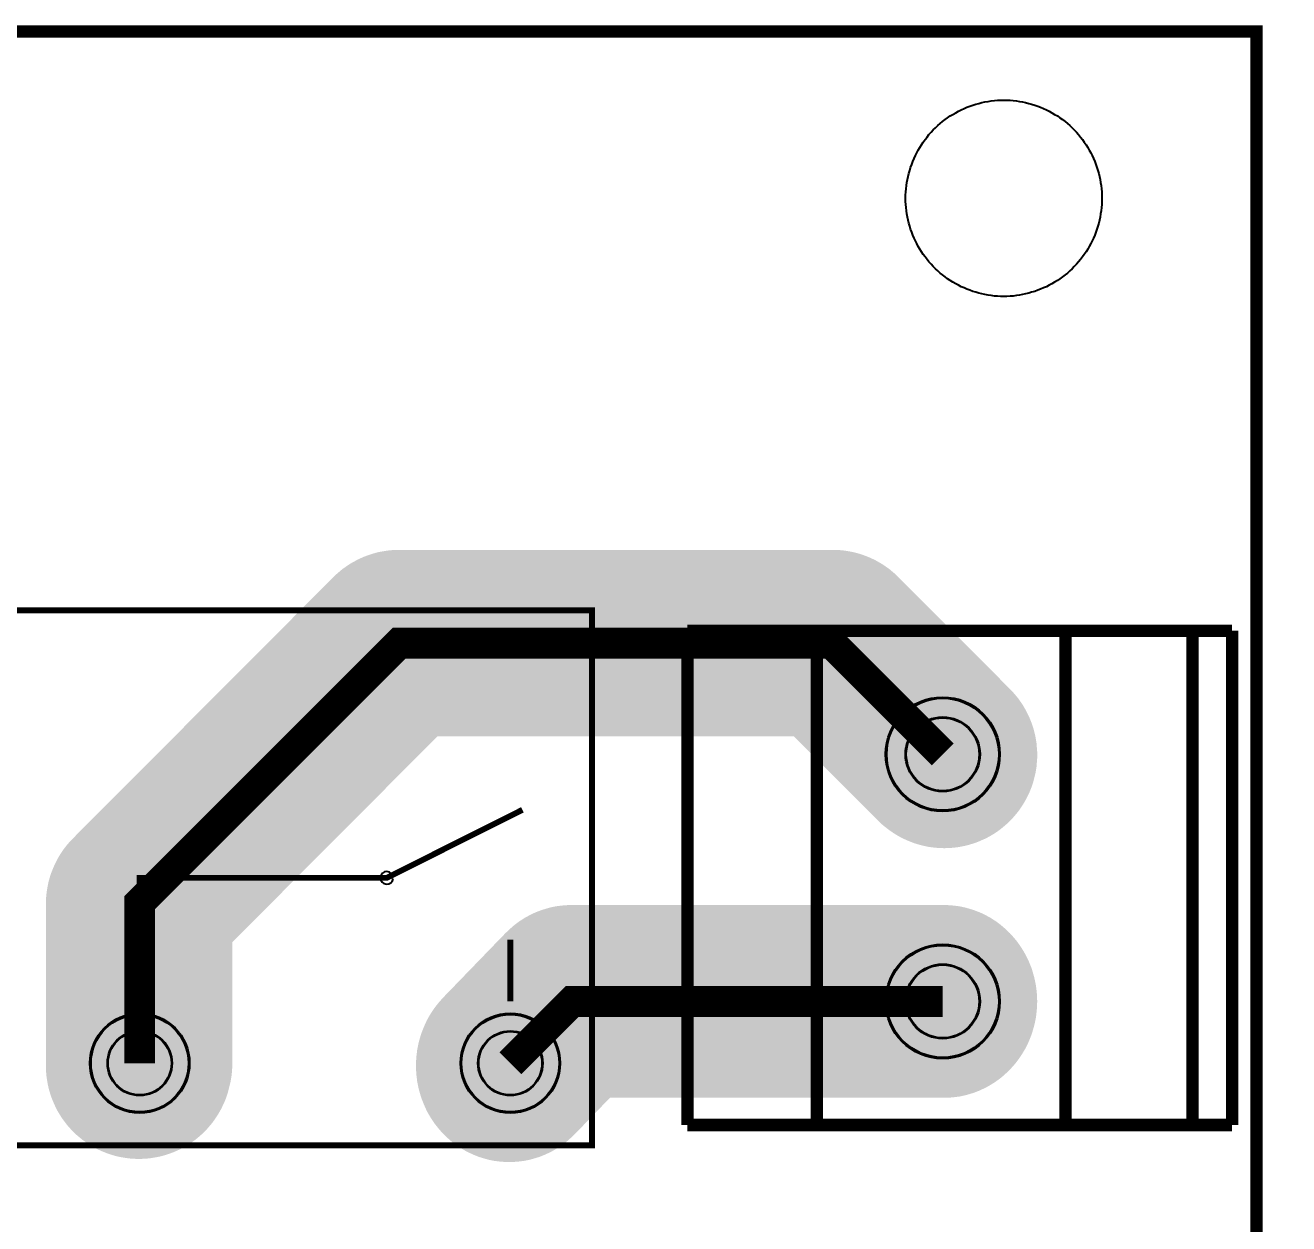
# Model space of a CAD drawing. Extents: x 2462 to 6780, y 1105 to 4890.
# Drawn here: x 5757 to 6780, y 3920 to 4890 of the extents above; entities that cross this region are included whole.
import ezdxf

# ---------------------------------------------------------------- set-up
doc = ezdxf.new("R2010")
doc.units = 9
for name, color, linetype, true_color in [('BoardOutLine', 7, 'Continuous', 0xff00ff), ('BottomLayer', 7, 'Continuous', 0x0000ff), ('BottomPasteMaskLayer', 7, 'Continuous', 0x800000), ('BottomSolderMaskLayer', 7, 'Continuous', 0xaa00ff), ('Multi-Layer', 7, 'Continuous', 0xc0c0c0), ('TopSilkLayer', 7, 'Continuous', 0xffcc00), ('TopSolderMaskLayer', 7, 'Continuous', 0x800080)]:
    doc.layers.add(name, color=color, linetype=linetype, true_color=true_color)

msp = doc.modelspace()

# ---------------------------------------------------------------- hatches: boundary and pattern name
at = {"layer": 'BottomLayer'}
for points in [[(5775, 4050), (5775, 4180), (5775, 4182.5), (5775.2, 4184.9), (5775.4, 4187.4), (5775.6, 4189.8), (5776, 4192.2), (5776.4, 4194.6), (5777, 4197), (5777.6, 4199.4), (5778.2, 4201.8), (5779, 4204.1), (5779.8, 4206.4), (5780.7, 4208.7), (5781.7, 4211), (5782.7, 4213.2), (5783.9, 4215.4), (5785, 4217.5), (5786.3, 4219.6), (5787.6, 4221.7), (5789, 4223.7), (5790.5, 4225.7), (5792, 4227.6), (5793.6, 4229.5), (5795.3, 4231.3), (5797, 4233), (6007, 4443), (6008.7, 4444.7), (6010.5, 4446.4), (6012.4, 4448), (6014.3, 4449.5), (6016.3, 4451), (6018.3, 4452.4), (6020.4, 4453.7), (6022.5, 4455), (6024.6, 4456.1), (6026.8, 4457.3), (6029, 4458.3), (6031.3, 4459.3), (6033.6, 4460.2), (6035.9, 4461), (6038.2, 4461.8), (6040.6, 4462.4), (6043, 4463), (6045.4, 4463.6), (6047.8, 4464), (6050.2, 4464.4), (6052.6, 4464.6), (6055.1, 4464.8), (6057.5, 4465), (6060, 4465), (6410, 4465), (6412.5, 4465), (6414.9, 4464.8), (6417.4, 4464.6), (6419.8, 4464.4), (6422.2, 4464), (6424.6, 4463.6), (6427, 4463), (6429.4, 4462.4), (6431.8, 4461.8), (6434.1, 4461), (6436.4, 4460.2), (6438.7, 4459.3), (6441, 4458.3), (6443.2, 4457.3), (6445.4, 4456.1), (6447.5, 4455), (6449.6, 4453.7), (6451.7, 4452.4), (6453.7, 4451), (6455.7, 4449.5), (6457.6, 4448), (6459.5, 4446.4), (6461.3, 4444.7), (6463, 4443), (6553, 4353), (6554.7, 4351.3), (6556.4, 4349.5), (6558, 4347.6), (6559.5, 4345.7), (6561, 4343.7), (6562.4, 4341.7), (6563.7, 4339.6), (6565, 4337.5), (6566.1, 4335.4), (6567.3, 4333.2), (6568.3, 4331), (6569.3, 4328.7), (6570.2, 4326.4), (6571, 4324.1), (6571.8, 4321.8), (6572.4, 4319.4), (6573, 4317), (6573.6, 4314.6), (6574, 4312.2), (6574.4, 4309.8), (6574.6, 4307.4), (6574.8, 4304.9), (6575, 4302.5), (6575, 4300), (6575, 4297.5), (6574.8, 4295.1), (6574.6, 4292.6), (6574.4, 4290.2), (6574, 4287.8), (6573.6, 4285.4), (6573, 4283), (6572.4, 4280.6), (6571.8, 4278.2), (6571, 4275.9), (6570.2, 4273.6), (6569.3, 4271.3), (6568.3, 4269), (6567.3, 4266.8), (6566.1, 4264.6), (6565, 4262.5), (6563.7, 4260.4), (6562.4, 4258.3), (6561, 4256.3), (6559.5, 4254.3), (6558, 4252.4), (6556.4, 4250.5), (6554.7, 4248.7), (6553, 4247), (6551.3, 4245.3), (6549.5, 4243.6), (6547.6, 4242), (6545.7, 4240.5), (6543.7, 4239), (6541.7, 4237.6), (6539.6, 4236.3), (6537.5, 4235), (6535.4, 4233.9), (6533.2, 4232.7), (6531, 4231.7), (6528.7, 4230.7), (6526.4, 4229.8), (6524.1, 4229), (6521.8, 4228.2), (6519.4, 4227.6), (6517, 4227), (6514.6, 4226.4), (6512.2, 4226), (6509.8, 4225.6), (6507.4, 4225.4), (6504.9, 4225.2), (6502.5, 4225), (6500, 4225), (6497.5, 4225), (6495.1, 4225.2), (6492.6, 4225.4), (6490.2, 4225.6), (6487.8, 4226), (6485.4, 4226.4), (6483, 4227), (6480.6, 4227.6), (6478.2, 4228.2), (6475.9, 4229), (6473.6, 4229.8), (6471.3, 4230.7), (6469, 4231.7), (6466.8, 4232.7), (6464.6, 4233.9), (6462.5, 4235), (6460.4, 4236.3), (6458.3, 4237.6), (6456.3, 4239), (6454.3, 4240.5), (6452.4, 4242), (6450.5, 4243.6), (6448.7, 4245.3), (6447, 4247), (6378.9, 4315), (6091.1, 4315), (5925, 4148.9), (5925, 4050), (5925, 4047.5), (5924.8, 4045.1), (5924.6, 4042.6), (5924.4, 4040.2), (5924, 4037.8), (5923.6, 4035.4), (5923, 4033), (5922.4, 4030.6), (5921.8, 4028.2), (5921, 4025.9), (5920.2, 4023.6), (5919.3, 4021.3), (5918.3, 4019), (5917.3, 4016.8), (5916.1, 4014.6), (5915, 4012.5), (5913.7, 4010.4), (5912.4, 4008.3), (5911, 4006.3), (5909.5, 4004.3), (5908, 4002.4), (5906.4, 4000.5), (5904.7, 3998.7), (5903, 3997), (5901.3, 3995.3), (5899.5, 3993.6), (5897.6, 3992), (5895.7, 3990.5), (5893.7, 3989), (5891.7, 3987.6), (5889.6, 3986.3), (5887.5, 3985), (5885.4, 3983.9), (5883.2, 3982.7), (5881, 3981.7), (5878.7, 3980.7), (5876.4, 3979.8), (5874.1, 3979), (5871.8, 3978.2), (5869.4, 3977.6), (5867, 3977), (5864.6, 3976.4), (5862.2, 3976), (5859.8, 3975.6), (5857.4, 3975.4), (5854.9, 3975.2), (5852.5, 3975), (5850, 3975), (5847.5, 3975), (5845.1, 3975.2), (5842.6, 3975.4), (5840.2, 3975.6), (5837.8, 3976), (5835.4, 3976.4), (5833, 3977), (5830.6, 3977.6), (5828.2, 3978.2), (5825.9, 3979), (5823.6, 3979.8), (5821.3, 3980.7), (5819, 3981.7), (5816.8, 3982.7), (5814.6, 3983.9), (5812.5, 3985), (5810.4, 3986.3), (5808.3, 3987.6), (5806.3, 3989), (5804.3, 3990.5), (5802.4, 3992), (5800.5, 3993.6), (5798.7, 3995.3), (5797, 3997), (5795.3, 3998.7), (5793.6, 4000.5), (5792, 4002.4), (5790.5, 4004.3), (5789, 4006.3), (5787.6, 4008.3), (5786.3, 4010.4), (5785, 4012.5), (5783.9, 4014.6), (5782.7, 4016.8), (5781.7, 4019), (5780.7, 4021.3), (5779.8, 4023.6), (5779, 4025.9), (5778.2, 4028.2), (5777.6, 4030.6), (5777, 4033), (5776.4, 4035.4), (5776, 4037.8), (5775.6, 4040.2), (5775.4, 4042.6), (5775.2, 4045.1), (5775, 4047.5), (5775, 4050)], [(6097, 4103), (6147, 4153), (6148.7, 4154.7), (6150.6, 4156.4), (6152.4, 4158), (6154.3, 4159.5), (6156.3, 4161), (6158.3, 4162.4), (6160.4, 4163.7), (6162.5, 4165), (6164.7, 4166.1), (6166.8, 4167.3), (6169.1, 4168.3), (6171.3, 4169.3), (6173.6, 4170.2), (6175.9, 4171), (6178.2, 4171.8), (6180.6, 4172.4), (6183, 4173), (6185.4, 4173.6), (6187.8, 4174), (6190.2, 4174.4), (6192.7, 4174.6), (6195.1, 4174.8), (6197.6, 4175), (6200, 4175), (6500, 4175), (6502.5, 4175), (6504.9, 4174.8), (6507.4, 4174.6), (6509.8, 4174.4), (6512.2, 4174), (6514.6, 4173.6), (6517, 4173), (6519.4, 4172.4), (6521.8, 4171.8), (6524.1, 4171), (6526.4, 4170.2), (6528.7, 4169.3), (6531, 4168.3), (6533.2, 4167.3), (6535.4, 4166.1), (6537.5, 4165), (6539.6, 4163.7), (6541.7, 4162.4), (6543.7, 4161), (6545.7, 4159.5), (6547.6, 4158), (6549.5, 4156.4), (6551.3, 4154.7), (6553, 4153), (6554.7, 4151.3), (6556.4, 4149.5), (6558, 4147.6), (6559.5, 4145.7), (6561, 4143.7), (6562.4, 4141.7), (6563.7, 4139.6), (6565, 4137.5), (6566.1, 4135.4), (6567.3, 4133.2), (6568.3, 4131), (6569.3, 4128.7), (6570.2, 4126.4), (6571, 4124.1), (6571.8, 4121.8), (6572.4, 4119.4), (6573, 4117), (6573.6, 4114.6), (6574, 4112.2), (6574.4, 4109.8), (6574.6, 4107.4), (6574.8, 4104.9), (6575, 4102.5), (6575, 4100), (6575, 4097.6), (6574.8, 4095.1), (6574.6, 4092.7), (6574.4, 4090.2), (6574, 4087.8), (6573.6, 4085.4), (6573, 4083), (6572.4, 4080.6), (6571.8, 4078.2), (6571, 4075.9), (6570.2, 4073.6), (6569.3, 4071.3), (6568.3, 4069.1), (6567.3, 4066.8), (6566.1, 4064.7), (6565, 4062.5), (6563.7, 4060.4), (6562.4, 4058.3), (6561, 4056.3), (6559.5, 4054.3), (6558, 4052.4), (6556.4, 4050.6), (6554.7, 4048.7), (6553, 4047), (6551.3, 4045.3), (6549.5, 4043.6), (6547.6, 4042), (6545.7, 4040.5), (6543.7, 4039), (6541.7, 4037.6), (6539.6, 4036.3), (6537.5, 4035.1), (6535.4, 4033.9), (6533.2, 4032.7), (6531, 4031.7), (6528.7, 4030.7), (6526.4, 4029.8), (6524.1, 4029), (6521.8, 4028.2), (6519.4, 4027.6), (6517, 4027), (6514.6, 4026.4), (6512.2, 4026), (6509.8, 4025.6), (6507.4, 4025.4), (6504.9, 4025.2), (6502.5, 4025), (6500, 4025), (6231.1, 4025), (6203, 3997), (6201.3, 3995.3), (6199.5, 3993.6), (6197.6, 3992), (6195.7, 3990.5), (6193.7, 3989), (6191.7, 3987.6), (6189.6, 3986.3), (6187.5, 3985), (6185.4, 3983.9), (6183.2, 3982.7), (6181, 3981.7), (6178.7, 3980.7), (6176.4, 3979.8), (6174.1, 3979), (6171.8, 3978.2), (6169.4, 3977.6), (6167, 3977), (6164.6, 3976.4), (6162.2, 3976), (6159.8, 3975.6), (6157.4, 3975.4), (6154.9, 3975.2), (6152.5, 3975), (6150, 3975), (6147.5, 3975), (6145.1, 3975.2), (6142.6, 3975.4), (6140.2, 3975.6), (6137.8, 3976), (6135.4, 3976.4), (6133, 3977), (6130.6, 3977.6), (6128.2, 3978.2), (6125.9, 3979), (6123.6, 3979.8), (6121.3, 3980.7), (6119, 3981.7), (6116.8, 3982.7), (6114.6, 3983.9), (6112.5, 3985), (6110.4, 3986.3), (6108.3, 3987.6), (6106.3, 3989), (6104.3, 3990.5), (6102.4, 3992), (6100.5, 3993.6), (6098.7, 3995.3), (6097, 3997), (6095.3, 3998.7), (6093.6, 4000.5), (6092, 4002.4), (6090.5, 4004.3), (6089, 4006.3), (6087.6, 4008.3), (6086.3, 4010.4), (6085, 4012.5), (6083.9, 4014.6), (6082.7, 4016.8), (6081.7, 4019), (6080.7, 4021.3), (6079.8, 4023.6), (6079, 4025.9), (6078.2, 4028.2), (6077.6, 4030.6), (6077, 4033), (6076.4, 4035.4), (6076, 4037.8), (6075.6, 4040.2), (6075.4, 4042.6), (6075.2, 4045.1), (6075, 4047.5), (6075, 4050), (6075, 4052.5), (6075.2, 4054.9), (6075.4, 4057.4), (6075.6, 4059.8), (6076, 4062.2), (6076.4, 4064.6), (6077, 4067), (6077.6, 4069.4), (6078.2, 4071.8), (6079, 4074.1), (6079.8, 4076.4), (6080.7, 4078.7), (6081.7, 4081), (6082.7, 4083.2), (6083.9, 4085.4), (6085, 4087.5), (6086.3, 4089.6), (6087.6, 4091.7), (6089, 4093.7), (6090.5, 4095.7), (6092, 4097.6), (6093.6, 4099.5), (6095.3, 4101.3), (6097, 4103)]]:
    msp.add_hatch(color=256, dxfattribs=at).paths.add_polyline_path(points)
at = {"layer": 'BottomPasteMaskLayer'}
for points in [[(5775, 4050), (5775, 4180), (5775, 4182.5), (5775.2, 4184.9), (5775.4, 4187.4), (5775.6, 4189.8), (5776, 4192.2), (5776.4, 4194.6), (5777, 4197), (5777.6, 4199.4), (5778.2, 4201.8), (5779, 4204.1), (5779.8, 4206.4), (5780.7, 4208.7), (5781.7, 4211), (5782.7, 4213.2), (5783.9, 4215.4), (5785, 4217.5), (5786.3, 4219.6), (5787.6, 4221.7), (5789, 4223.7), (5790.5, 4225.7), (5792, 4227.6), (5793.6, 4229.5), (5795.3, 4231.3), (5797, 4233), (6007, 4443), (6008.7, 4444.7), (6010.5, 4446.4), (6012.4, 4448), (6014.3, 4449.5), (6016.3, 4451), (6018.3, 4452.4), (6020.4, 4453.7), (6022.5, 4455), (6024.6, 4456.1), (6026.8, 4457.3), (6029, 4458.3), (6031.3, 4459.3), (6033.6, 4460.2), (6035.9, 4461), (6038.2, 4461.8), (6040.6, 4462.4), (6043, 4463), (6045.4, 4463.6), (6047.8, 4464), (6050.2, 4464.4), (6052.6, 4464.6), (6055.1, 4464.8), (6057.5, 4465), (6060, 4465), (6410, 4465), (6412.5, 4465), (6414.9, 4464.8), (6417.4, 4464.6), (6419.8, 4464.4), (6422.2, 4464), (6424.6, 4463.6), (6427, 4463), (6429.4, 4462.4), (6431.8, 4461.8), (6434.1, 4461), (6436.4, 4460.2), (6438.7, 4459.3), (6441, 4458.3), (6443.2, 4457.3), (6445.4, 4456.1), (6447.5, 4455), (6449.6, 4453.7), (6451.7, 4452.4), (6453.7, 4451), (6455.7, 4449.5), (6457.6, 4448), (6459.5, 4446.4), (6461.3, 4444.7), (6463, 4443), (6553, 4353), (6554.7, 4351.3), (6556.4, 4349.5), (6558, 4347.6), (6559.5, 4345.7), (6561, 4343.7), (6562.4, 4341.7), (6563.7, 4339.6), (6565, 4337.5), (6566.1, 4335.4), (6567.3, 4333.2), (6568.3, 4331), (6569.3, 4328.7), (6570.2, 4326.4), (6571, 4324.1), (6571.8, 4321.8), (6572.4, 4319.4), (6573, 4317), (6573.6, 4314.6), (6574, 4312.2), (6574.4, 4309.8), (6574.6, 4307.4), (6574.8, 4304.9), (6575, 4302.5), (6575, 4300), (6575, 4297.5), (6574.8, 4295.1), (6574.6, 4292.6), (6574.4, 4290.2), (6574, 4287.8), (6573.6, 4285.4), (6573, 4283), (6572.4, 4280.6), (6571.8, 4278.2), (6571, 4275.9), (6570.2, 4273.6), (6569.3, 4271.3), (6568.3, 4269), (6567.3, 4266.8), (6566.1, 4264.6), (6565, 4262.5), (6563.7, 4260.4), (6562.4, 4258.3), (6561, 4256.3), (6559.5, 4254.3), (6558, 4252.4), (6556.4, 4250.5), (6554.7, 4248.7), (6553, 4247), (6551.3, 4245.3), (6549.5, 4243.6), (6547.6, 4242), (6545.7, 4240.5), (6543.7, 4239), (6541.7, 4237.6), (6539.6, 4236.3), (6537.5, 4235), (6535.4, 4233.9), (6533.2, 4232.7), (6531, 4231.7), (6528.7, 4230.7), (6526.4, 4229.8), (6524.1, 4229), (6521.8, 4228.2), (6519.4, 4227.6), (6517, 4227), (6514.6, 4226.4), (6512.2, 4226), (6509.8, 4225.6), (6507.4, 4225.4), (6504.9, 4225.2), (6502.5, 4225), (6500, 4225), (6497.5, 4225), (6495.1, 4225.2), (6492.6, 4225.4), (6490.2, 4225.6), (6487.8, 4226), (6485.4, 4226.4), (6483, 4227), (6480.6, 4227.6), (6478.2, 4228.2), (6475.9, 4229), (6473.6, 4229.8), (6471.3, 4230.7), (6469, 4231.7), (6466.8, 4232.7), (6464.6, 4233.9), (6462.5, 4235), (6460.4, 4236.3), (6458.3, 4237.6), (6456.3, 4239), (6454.3, 4240.5), (6452.4, 4242), (6450.5, 4243.6), (6448.7, 4245.3), (6447, 4247), (6378.9, 4315), (6091.1, 4315), (5925, 4148.9), (5925, 4050), (5925, 4047.5), (5924.8, 4045.1), (5924.6, 4042.6), (5924.4, 4040.2), (5924, 4037.8), (5923.6, 4035.4), (5923, 4033), (5922.4, 4030.6), (5921.8, 4028.2), (5921, 4025.9), (5920.2, 4023.6), (5919.3, 4021.3), (5918.3, 4019), (5917.3, 4016.8), (5916.1, 4014.6), (5915, 4012.5), (5913.7, 4010.4), (5912.4, 4008.3), (5911, 4006.3), (5909.5, 4004.3), (5908, 4002.4), (5906.4, 4000.5), (5904.7, 3998.7), (5903, 3997), (5901.3, 3995.3), (5899.5, 3993.6), (5897.6, 3992), (5895.7, 3990.5), (5893.7, 3989), (5891.7, 3987.6), (5889.6, 3986.3), (5887.5, 3985), (5885.4, 3983.9), (5883.2, 3982.7), (5881, 3981.7), (5878.7, 3980.7), (5876.4, 3979.8), (5874.1, 3979), (5871.8, 3978.2), (5869.4, 3977.6), (5867, 3977), (5864.6, 3976.4), (5862.2, 3976), (5859.8, 3975.6), (5857.4, 3975.4), (5854.9, 3975.2), (5852.5, 3975), (5850, 3975), (5847.5, 3975), (5845.1, 3975.2), (5842.6, 3975.4), (5840.2, 3975.6), (5837.8, 3976), (5835.4, 3976.4), (5833, 3977), (5830.6, 3977.6), (5828.2, 3978.2), (5825.9, 3979), (5823.6, 3979.8), (5821.3, 3980.7), (5819, 3981.7), (5816.8, 3982.7), (5814.6, 3983.9), (5812.5, 3985), (5810.4, 3986.3), (5808.3, 3987.6), (5806.3, 3989), (5804.3, 3990.5), (5802.4, 3992), (5800.5, 3993.6), (5798.7, 3995.3), (5797, 3997), (5795.3, 3998.7), (5793.6, 4000.5), (5792, 4002.4), (5790.5, 4004.3), (5789, 4006.3), (5787.6, 4008.3), (5786.3, 4010.4), (5785, 4012.5), (5783.9, 4014.6), (5782.7, 4016.8), (5781.7, 4019), (5780.7, 4021.3), (5779.8, 4023.6), (5779, 4025.9), (5778.2, 4028.2), (5777.6, 4030.6), (5777, 4033), (5776.4, 4035.4), (5776, 4037.8), (5775.6, 4040.2), (5775.4, 4042.6), (5775.2, 4045.1), (5775, 4047.5), (5775, 4050)], [(6097, 4103), (6147, 4153), (6148.7, 4154.7), (6150.6, 4156.4), (6152.4, 4158), (6154.3, 4159.5), (6156.3, 4161), (6158.3, 4162.4), (6160.4, 4163.7), (6162.5, 4165), (6164.7, 4166.1), (6166.8, 4167.3), (6169.1, 4168.3), (6171.3, 4169.3), (6173.6, 4170.2), (6175.9, 4171), (6178.2, 4171.8), (6180.6, 4172.4), (6183, 4173), (6185.4, 4173.6), (6187.8, 4174), (6190.2, 4174.4), (6192.7, 4174.6), (6195.1, 4174.8), (6197.6, 4175), (6200, 4175), (6500, 4175), (6502.5, 4175), (6504.9, 4174.8), (6507.4, 4174.6), (6509.8, 4174.4), (6512.2, 4174), (6514.6, 4173.6), (6517, 4173), (6519.4, 4172.4), (6521.8, 4171.8), (6524.1, 4171), (6526.4, 4170.2), (6528.7, 4169.3), (6531, 4168.3), (6533.2, 4167.3), (6535.4, 4166.1), (6537.5, 4165), (6539.6, 4163.7), (6541.7, 4162.4), (6543.7, 4161), (6545.7, 4159.5), (6547.6, 4158), (6549.5, 4156.4), (6551.3, 4154.7), (6553, 4153), (6554.7, 4151.3), (6556.4, 4149.5), (6558, 4147.6), (6559.5, 4145.7), (6561, 4143.7), (6562.4, 4141.7), (6563.7, 4139.6), (6565, 4137.5), (6566.1, 4135.4), (6567.3, 4133.2), (6568.3, 4131), (6569.3, 4128.7), (6570.2, 4126.4), (6571, 4124.1), (6571.8, 4121.8), (6572.4, 4119.4), (6573, 4117), (6573.6, 4114.6), (6574, 4112.2), (6574.4, 4109.8), (6574.6, 4107.4), (6574.8, 4104.9), (6575, 4102.5), (6575, 4100), (6575, 4097.6), (6574.8, 4095.1), (6574.6, 4092.7), (6574.4, 4090.2), (6574, 4087.8), (6573.6, 4085.4), (6573, 4083), (6572.4, 4080.6), (6571.8, 4078.2), (6571, 4075.9), (6570.2, 4073.6), (6569.3, 4071.3), (6568.3, 4069.1), (6567.3, 4066.8), (6566.1, 4064.7), (6565, 4062.5), (6563.7, 4060.4), (6562.4, 4058.3), (6561, 4056.3), (6559.5, 4054.3), (6558, 4052.4), (6556.4, 4050.6), (6554.7, 4048.7), (6553, 4047), (6551.3, 4045.3), (6549.5, 4043.6), (6547.6, 4042), (6545.7, 4040.5), (6543.7, 4039), (6541.7, 4037.6), (6539.6, 4036.3), (6537.5, 4035.1), (6535.4, 4033.9), (6533.2, 4032.7), (6531, 4031.7), (6528.7, 4030.7), (6526.4, 4029.8), (6524.1, 4029), (6521.8, 4028.2), (6519.4, 4027.6), (6517, 4027), (6514.6, 4026.4), (6512.2, 4026), (6509.8, 4025.6), (6507.4, 4025.4), (6504.9, 4025.2), (6502.5, 4025), (6500, 4025), (6231.1, 4025), (6203, 3997), (6201.3, 3995.3), (6199.5, 3993.6), (6197.6, 3992), (6195.7, 3990.5), (6193.7, 3989), (6191.7, 3987.6), (6189.6, 3986.3), (6187.5, 3985), (6185.4, 3983.9), (6183.2, 3982.7), (6181, 3981.7), (6178.7, 3980.7), (6176.4, 3979.8), (6174.1, 3979), (6171.8, 3978.2), (6169.4, 3977.6), (6167, 3977), (6164.6, 3976.4), (6162.2, 3976), (6159.8, 3975.6), (6157.4, 3975.4), (6154.9, 3975.2), (6152.5, 3975), (6150, 3975), (6147.5, 3975), (6145.1, 3975.2), (6142.6, 3975.4), (6140.2, 3975.6), (6137.8, 3976), (6135.4, 3976.4), (6133, 3977), (6130.6, 3977.6), (6128.2, 3978.2), (6125.9, 3979), (6123.6, 3979.8), (6121.3, 3980.7), (6119, 3981.7), (6116.8, 3982.7), (6114.6, 3983.9), (6112.5, 3985), (6110.4, 3986.3), (6108.3, 3987.6), (6106.3, 3989), (6104.3, 3990.5), (6102.4, 3992), (6100.5, 3993.6), (6098.7, 3995.3), (6097, 3997), (6095.3, 3998.7), (6093.6, 4000.5), (6092, 4002.4), (6090.5, 4004.3), (6089, 4006.3), (6087.6, 4008.3), (6086.3, 4010.4), (6085, 4012.5), (6083.9, 4014.6), (6082.7, 4016.8), (6081.7, 4019), (6080.7, 4021.3), (6079.8, 4023.6), (6079, 4025.9), (6078.2, 4028.2), (6077.6, 4030.6), (6077, 4033), (6076.4, 4035.4), (6076, 4037.8), (6075.6, 4040.2), (6075.4, 4042.6), (6075.2, 4045.1), (6075, 4047.5), (6075, 4050), (6075, 4052.5), (6075.2, 4054.9), (6075.4, 4057.4), (6075.6, 4059.8), (6076, 4062.2), (6076.4, 4064.6), (6077, 4067), (6077.6, 4069.4), (6078.2, 4071.8), (6079, 4074.1), (6079.8, 4076.4), (6080.7, 4078.7), (6081.7, 4081), (6082.7, 4083.2), (6083.9, 4085.4), (6085, 4087.5), (6086.3, 4089.6), (6087.6, 4091.7), (6089, 4093.7), (6090.5, 4095.7), (6092, 4097.6), (6093.6, 4099.5), (6095.3, 4101.3), (6097, 4103)]]:
    msp.add_hatch(color=256, dxfattribs=at).paths.add_polyline_path(points)
at = {"layer": 'BottomSolderMaskLayer'}
for points in [[(5774, 4048), (5774, 4178.8), (5774.1, 4181.2), (5774.2, 4183.7), (5774.4, 4186.2), (5774.7, 4188.6), (5775.1, 4191.1), (5775.5, 4193.5), (5776, 4195.9), (5776.6, 4198.3), (5777.3, 4200.7), (5778, 4203), (5778.9, 4205.3), (5779.8, 4207.6), (5780.8, 4209.9), (5781.8, 4212.1), (5782.9, 4214.3), (5784.1, 4216.5), (5785.4, 4218.6), (5786.7, 4220.7), (5788.1, 4222.7), (5789.6, 4224.7), (5791.1, 4226.6), (5792.7, 4228.5), (5794.4, 4230.3), (5796.1, 4232.1), (6006.7, 4443.3), (6008.5, 4445.1), (6010.3, 4446.7), (6012.2, 4448.3), (6014.1, 4449.9), (6016.1, 4451.3), (6018.1, 4452.7), (6020.2, 4454.1), (6022.3, 4455.3), (6024.5, 4456.5), (6026.6, 4457.7), (6028.9, 4458.7), (6031.1, 4459.7), (6033.4, 4460.6), (6035.7, 4461.4), (6038.1, 4462.2), (6040.5, 4462.9), (6042.8, 4463.5), (6045.2, 4464), (6047.7, 4464.4), (6050.1, 4464.8), (6052.5, 4465.1), (6055, 4465.3), (6057.5, 4465.4), (6059.9, 4465.4), (6411, 4465.4), (6413.5, 4465.4), (6415.9, 4465.3), (6418.4, 4465.1), (6420.8, 4464.8), (6423.3, 4464.4), (6425.7, 4464), (6428.1, 4463.5), (6430.5, 4462.9), (6432.8, 4462.2), (6435.2, 4461.4), (6437.5, 4460.6), (6439.8, 4459.7), (6442, 4458.7), (6444.3, 4457.7), (6446.5, 4456.5), (6448.6, 4455.3), (6450.7, 4454.1), (6452.8, 4452.7), (6454.8, 4451.3), (6456.8, 4449.9), (6458.7, 4448.3), (6460.6, 4446.7), (6462.4, 4445.1), (6464.2, 4443.3), (6554.5, 4352.8), (6556.2, 4351), (6557.8, 4349.2), (6559.4, 4347.3), (6561, 4345.4), (6562.4, 4343.4), (6563.8, 4341.4), (6565.2, 4339.3), (6566.4, 4337.2), (6567.6, 4335), (6568.7, 4332.8), (6569.8, 4330.6), (6570.8, 4328.3), (6571.7, 4326), (6572.5, 4323.7), (6573.3, 4321.4), (6573.9, 4319), (6574.5, 4316.6), (6575.1, 4314.2), (6575.5, 4311.8), (6575.9, 4309.3), (6576.1, 4306.9), (6576.3, 4304.4), (6576.5, 4301.9), (6576.5, 4299.5), (6576.5, 4297), (6576.3, 4294.5), (6576.1, 4292.1), (6575.9, 4289.6), (6575.5, 4287.2), (6575.1, 4284.8), (6574.5, 4282.3), (6573.9, 4279.9), (6573.3, 4277.6), (6572.5, 4275.2), (6571.7, 4272.9), (6570.8, 4270.6), (6569.8, 4268.3), (6568.7, 4266.1), (6567.6, 4263.9), (6566.4, 4261.8), (6565.2, 4259.6), (6563.8, 4257.6), (6562.4, 4255.5), (6561, 4253.5), (6559.4, 4251.6), (6557.8, 4249.7), (6556.2, 4247.9), (6554.5, 4246.1), (6552.7, 4244.4), (6550.9, 4242.8), (6549, 4241.2), (6547.1, 4239.6), (6545.1, 4238.1), (6543.1, 4236.7), (6541, 4235.4), (6538.9, 4234.1), (6536.7, 4232.9), (6534.6, 4231.8), (6532.3, 4230.8), (6530.1, 4229.8), (6527.8, 4228.9), (6525.5, 4228), (6523.1, 4227.3), (6520.7, 4226.6), (6518.4, 4226), (6516, 4225.5), (6513.5, 4225), (6511.1, 4224.7), (6508.7, 4224.4), (6506.2, 4224.2), (6503.7, 4224.1), (6501.3, 4224), (6498.8, 4224.1), (6496.4, 4224.2), (6493.9, 4224.4), (6491.5, 4224.7), (6489, 4225), (6486.6, 4225.5), (6484.2, 4226), (6481.8, 4226.6), (6479.4, 4227.3), (6477.1, 4228), (6474.8, 4228.9), (6472.5, 4229.8), (6470.2, 4230.8), (6468, 4231.8), (6465.8, 4232.9), (6463.7, 4234.1), (6461.5, 4235.4), (6459.5, 4236.7), (6457.5, 4238.1), (6455.5, 4239.6), (6453.6, 4241.2), (6451.7, 4242.8), (6449.8, 4244.4), (6448.1, 4246.1), (6379.8, 4314.6), (6091.1, 4314.6), (5924.5, 4147.5), (5924.5, 4048), (5924.5, 4045.5), (5924.3, 4043.1), (5924.1, 4040.6), (5923.9, 4038.2), (5923.5, 4035.7), (5923.1, 4033.3), (5922.5, 4030.9), (5921.9, 4028.5), (5921.3, 4026.1), (5920.5, 4023.8), (5919.7, 4021.4), (5918.8, 4019.1), (5917.8, 4016.9), (5916.7, 4014.6), (5915.6, 4012.4), (5914.4, 4010.3), (5913.2, 4008.2), (5911.8, 4006.1), (5910.4, 4004.1), (5909, 4002.1), (5907.4, 4000.1), (5905.8, 3998.3), (5904.2, 3996.4), (5902.5, 3994.7), (5900.7, 3992.9), (5898.9, 3991.3), (5897, 3989.7), (5895.1, 3988.1), (5893.1, 3986.7), (5891.1, 3985.3), (5889, 3983.9), (5886.9, 3982.7), (5884.7, 3981.5), (5882.6, 3980.3), (5880.3, 3979.3), (5878.1, 3978.3), (5875.8, 3977.4), (5873.5, 3976.6), (5871.1, 3975.8), (5868.7, 3975.1), (5866.4, 3974.5), (5864, 3974), (5861.5, 3973.6), (5859.1, 3973.2), (5856.7, 3972.9), (5854.2, 3972.7), (5851.7, 3972.6), (5849.3, 3972.6), (5846.8, 3972.6), (5844.4, 3972.7), (5841.9, 3972.9), (5839.5, 3973.2), (5837, 3973.6), (5834.6, 3974), (5832.2, 3974.5), (5829.8, 3975.1), (5827.4, 3975.8), (5825.1, 3976.6), (5822.8, 3977.4), (5820.5, 3978.3), (5818.2, 3979.3), (5816, 3980.3), (5813.8, 3981.5), (5811.7, 3982.7), (5809.5, 3983.9), (5807.5, 3985.3), (5805.5, 3986.7), (5803.5, 3988.1), (5801.6, 3989.7), (5799.7, 3991.3), (5797.8, 3992.9), (5796.1, 3994.7), (5794.4, 3996.4), (5792.7, 3998.3), (5791.1, 4000.1), (5789.6, 4002.1), (5788.1, 4004.1), (5786.7, 4006.1), (5785.4, 4008.2), (5784.1, 4010.3), (5782.9, 4012.4), (5781.8, 4014.6), (5780.8, 4016.9), (5779.8, 4019.1), (5778.9, 4021.4), (5778, 4023.8), (5777.3, 4026.1), (5776.6, 4028.5), (5776, 4030.9), (5775.5, 4033.3), (5775.1, 4035.7), (5774.7, 4038.2), (5774.4, 4040.6), (5774.2, 4043.1), (5774.1, 4045.5), (5774, 4048)], [(6453.7, 4300, 1), (6546.3, 4300, 1)], [(6095.7, 4103.2), (6146, 4155.2), (6147.8, 4156.9), (6149.6, 4158.6), (6151.5, 4160.3), (6153.4, 4161.9), (6155.4, 4163.4), (6157.4, 4164.9), (6159.5, 4166.2), (6161.6, 4167.6), (6163.8, 4168.8), (6166, 4170), (6168.2, 4171.1), (6170.5, 4172.1), (6172.8, 4173), (6175.1, 4173.9), (6177.5, 4174.6), (6179.8, 4175.3), (6182.2, 4176), (6184.6, 4176.5), (6187.1, 4177), (6189.5, 4177.3), (6192, 4177.6), (6194.4, 4177.8), (6196.9, 4178), (6199.3, 4178), (6501.1, 4178), (6503.5, 4178), (6506, 4177.8), (6508.5, 4177.6), (6510.9, 4177.3), (6513.3, 4177), (6515.8, 4176.5), (6518.2, 4176), (6520.6, 4175.3), (6523, 4174.6), (6525.3, 4173.9), (6527.6, 4173), (6529.9, 4172.1), (6532.2, 4171.1), (6534.4, 4170), (6536.6, 4168.8), (6538.8, 4167.6), (6540.9, 4166.2), (6543, 4164.9), (6545, 4163.4), (6547, 4161.9), (6548.9, 4160.3), (6550.8, 4158.6), (6552.6, 4156.9), (6554.4, 4155.2), (6556.1, 4153.3), (6557.8, 4151.4), (6559.4, 4149.5), (6560.9, 4147.5), (6562.4, 4145.4), (6563.8, 4143.3), (6565.1, 4141.2), (6566.4, 4139), (6567.6, 4136.8), (6568.7, 4134.5), (6569.8, 4132.2), (6570.7, 4129.9), (6571.7, 4127.5), (6572.5, 4125.1), (6573.2, 4122.6), (6573.9, 4120.2), (6574.5, 4117.7), (6575, 4115.2), (6575.5, 4112.7), (6575.8, 4110.2), (6576.1, 4107.7), (6576.3, 4105.1), (6576.4, 4102.6), (6576.5, 4100), (6576.4, 4097.5), (6576.3, 4094.9), (6576.1, 4092.4), (6575.8, 4089.8), (6575.5, 4087.3), (6575, 4084.8), (6574.5, 4082.3), (6573.9, 4079.8), (6573.2, 4077.4), (6572.5, 4074.9), (6571.7, 4072.5), (6570.7, 4070.2), (6569.8, 4067.8), (6568.7, 4065.5), (6567.6, 4063.2), (6566.4, 4061), (6565.1, 4058.8), (6563.8, 4056.7), (6562.4, 4054.6), (6560.9, 4052.5), (6559.4, 4050.5), (6557.8, 4048.6), (6556.1, 4046.7), (6554.4, 4044.9), (6552.6, 4043.1), (6550.8, 4041.4), (6548.9, 4039.7), (6547, 4038.1), (6545, 4036.6), (6543, 4035.2), (6540.9, 4033.8), (6538.8, 4032.5), (6536.6, 4031.2), (6534.4, 4030), (6532.2, 4029), (6529.9, 4027.9), (6527.6, 4027), (6525.3, 4026.1), (6523, 4025.4), (6520.6, 4024.7), (6518.2, 4024), (6515.8, 4023.5), (6513.3, 4023), (6510.9, 4022.7), (6508.5, 4022.4), (6506, 4022.2), (6503.5, 4022), (6501.1, 4022), (6230.6, 4022), (6202.4, 3992.8), (6200.6, 3991.1), (6198.8, 3989.4), (6196.9, 3987.7), (6195, 3986.1), (6193, 3984.6), (6191, 3983.1), (6188.9, 3981.8), (6186.8, 3980.5), (6184.6, 3979.2), (6182.4, 3978), (6180.2, 3977), (6177.9, 3975.9), (6175.6, 3975), (6173.3, 3974.1), (6171, 3973.4), (6168.6, 3972.7), (6166.2, 3972), (6163.8, 3971.5), (6161.3, 3971), (6158.9, 3970.7), (6156.5, 3970.4), (6154, 3970.2), (6151.5, 3970), (6149.1, 3970), (6146.6, 3970), (6144.1, 3970.2), (6141.7, 3970.4), (6139.2, 3970.7), (6136.8, 3971), (6134.3, 3971.5), (6131.9, 3972), (6129.5, 3972.7), (6127.2, 3973.4), (6124.8, 3974.1), (6122.5, 3975), (6120.2, 3975.9), (6117.9, 3977), (6115.7, 3978), (6113.5, 3979.2), (6111.3, 3980.5), (6109.2, 3981.8), (6107.2, 3983.1), (6105.1, 3984.6), (6103.1, 3986.1), (6101.2, 3987.7), (6099.3, 3989.4), (6097.5, 3991.1), (6095.7, 3992.8), (6094, 3994.7), (6092.3, 3996.6), (6090.8, 3998.5), (6089.2, 4000.5), (6087.7, 4002.6), (6086.3, 4004.7), (6085, 4006.8), (6083.7, 4009), (6082.5, 4011.2), (6081.4, 4013.5), (6080.4, 4015.8), (6079.4, 4018.2), (6078.5, 4020.5), (6077.6, 4022.9), (6076.9, 4025.4), (6076.2, 4027.8), (6075.6, 4030.3), (6075.1, 4032.8), (6074.6, 4035.3), (6074.3, 4037.8), (6074, 4040.4), (6073.8, 4042.9), (6073.7, 4045.4), (6073.6, 4048), (6073.7, 4050.6), (6073.8, 4053.1), (6074, 4055.6), (6074.3, 4058.2), (6074.6, 4060.7), (6075.1, 4063.2), (6075.6, 4065.7), (6076.2, 4068.2), (6076.9, 4070.6), (6077.6, 4073.1), (6078.5, 4075.5), (6079.4, 4077.8), (6080.4, 4080.2), (6081.4, 4082.5), (6082.5, 4084.8), (6083.7, 4087), (6085, 4089.2), (6086.3, 4091.3), (6087.7, 4093.4), (6089.2, 4095.5), (6090.8, 4097.5), (6092.3, 4099.4), (6094, 4101.3), (6095.7, 4103.2)], [(6453.7, 4100, 1), (6546.3, 4100, 1)], [(5809.6, 4050, 1), (5890.4, 4050, 1)], [(6109.6, 4050, 1), (6190.4, 4050, 1)]]:
    msp.add_hatch(color=256, dxfattribs=at).paths.add_polyline_path(points)
at = {"layer": 'Multi-Layer'}
for points in [[(6454.7, 4300, 1), (6545.3, 4300, 1)], [(6454.7, 4100, 1), (6545.3, 4100, 1)], [(5810.6, 4050, 1), (5889.4, 4050, 1)], [(6110.6, 4050, 1), (6189.4, 4050, 1)]]:
    msp.add_hatch(color=256, dxfattribs=at).paths.add_polyline_path(points)
at = {"layer": 'TopSolderMaskLayer'}
for points in [[(6453.7, 4300, 1), (6546.3, 4300, 1)], [(6453.7, 4100, 1), (6546.3, 4100, 1)], [(5809.6, 4050, 1), (5890.4, 4050, 1)], [(6109.6, 4050, 1), (6190.4, 4050, 1)]]:
    msp.add_hatch(color=256, dxfattribs=at).paths.add_polyline_path(points)

# ---------------------------------------------------------------- linework, layer by layer
at = {"layer": 'BoardOutLine', "const_width": 10}
msp.add_lwpolyline([(2467, 4640), (2467, 4885), (6754, 4885), (6754, 1110), (2467, 1110), (2467, 4640)], close=True, dxfattribs=at)
at = {"layer": 'BottomLayer', "const_width": 25}
for points in [[(5850, 4050), (5850, 4180), (6060, 4390), (6085.2, 4390)], [(6500, 4300), (6410, 4390), (6085.2, 4390)], [(6150, 4050), (6200, 4100), (6500, 4100)]]:
    msp.add_lwpolyline(points, dxfattribs=at)
at = {"layer": 'BottomSolderMaskLayer'}
for centre, radius in [((6500, 4300), 46.3), ((6500, 4300), 30.2), ((6500, 4100), 46.3), ((6500, 4100), 30.2), ((5850, 4050), 40.4), ((6150, 4050), 40.4), ((5850, 4050), 26.2), ((6150, 4050), 26.2)]:
    msp.add_circle(centre, radius, dxfattribs=at)
at = {"layer": 'Multi-Layer'}
msp.add_lwpolyline([(6470, 4750), (6470, 4752.5), (6470.2, 4755.1), (6470.4, 4757.6), (6470.7, 4760.2), (6471, 4762.7), (6471.5, 4765.2), (6472, 4767.7), (6472.6, 4770.1), (6473.3, 4772.6), (6474, 4775), (6474.9, 4777.4), (6475.8, 4779.8), (6476.8, 4782.2), (6477.9, 4784.5), (6479, 4786.7), (6480.2, 4789), (6481.5, 4791.2), (6482.9, 4793.3), (6484.3, 4795.4), (6485.8, 4797.5), (6487.3, 4799.5), (6488.9, 4801.5), (6490.6, 4803.4), (6492.4, 4805.3), (6494.2, 4807.1), (6496, 4808.8), (6497.9, 4810.5), (6499.9, 4812.1), (6501.9, 4813.7), (6504, 4815.1), (6506.1, 4816.6), (6508.3, 4817.9), (6510.5, 4819.2), (6512.7, 4820.4), (6515, 4821.6), (6517.3, 4822.6), (6519.6, 4823.6), (6522, 4824.5), (6524.4, 4825.4), (6526.8, 4826.1), (6529.3, 4826.8), (6531.8, 4827.4), (6534.2, 4828), (6536.8, 4828.4), (6539.3, 4828.8), (6541.8, 4829.1), (6544.3, 4829.3), (6546.9, 4829.4), (6549.4, 4829.4), (6552, 4829.4), (6554.5, 4829.3), (6557.1, 4829.1), (6559.6, 4828.8), (6562.1, 4828.4), (6564.6, 4828), (6567.1, 4827.4), (6569.6, 4826.8), (6572, 4826.1), (6574.5, 4825.4), (6576.9, 4824.5), (6579.2, 4823.6), (6581.6, 4822.6), (6583.9, 4821.6), (6586.2, 4820.4), (6588.4, 4819.2), (6590.6, 4817.9), (6592.8, 4816.6), (6594.9, 4815.1), (6596.9, 4813.7), (6599, 4812.1), (6600.9, 4810.5), (6602.8, 4808.8), (6604.7, 4807.1), (6606.5, 4805.3), (6608.2, 4803.4), (6609.9, 4801.5), (6611.5, 4799.5), (6613.1, 4797.5), (6614.6, 4795.4), (6616, 4793.3), (6617.4, 4791.2), (6618.6, 4789), (6619.9, 4786.7), (6621, 4784.5), (6622.1, 4782.2), (6623.1, 4779.8), (6624, 4777.4), (6624.8, 4775), (6625.6, 4772.6), (6626.3, 4770.1), (6626.9, 4767.7), (6627.4, 4765.2), (6627.8, 4762.7), (6628.2, 4760.2), (6628.5, 4757.6), (6628.7, 4755.1), (6628.8, 4752.5), (6628.9, 4750), (6628.8, 4747.5), (6628.7, 4744.9), (6628.5, 4742.4), (6628.2, 4739.8), (6627.8, 4737.3), (6627.4, 4734.8), (6626.9, 4732.3), (6626.3, 4729.9), (6625.6, 4727.4), (6624.8, 4725), (6624, 4722.6), (6623.1, 4720.2), (6622.1, 4717.8), (6621, 4715.5), (6619.9, 4713.3), (6618.6, 4711), (6617.4, 4708.8), (6616, 4706.7), (6614.6, 4704.6), (6613.1, 4702.5), (6611.5, 4700.5), (6609.9, 4698.5), (6608.2, 4696.6), (6606.5, 4694.7), (6604.7, 4692.9), (6602.8, 4691.2), (6600.9, 4689.5), (6599, 4687.9), (6596.9, 4686.3), (6594.9, 4684.9), (6592.8, 4683.4), (6590.6, 4682.1), (6588.4, 4680.8), (6586.2, 4679.6), (6583.9, 4678.4), (6581.6, 4677.4), (6579.2, 4676.4), (6576.9, 4675.5), (6574.5, 4674.6), (6572, 4673.9), (6569.6, 4673.2), (6567.1, 4672.6), (6564.6, 4672), (6562.1, 4671.6), (6559.6, 4671.2), (6557.1, 4670.9), (6554.5, 4670.7), (6552, 4670.6), (6549.4, 4670.6), (6546.9, 4670.6), (6544.3, 4670.7), (6541.8, 4670.9), (6539.3, 4671.2), (6536.8, 4671.6), (6534.2, 4672), (6531.8, 4672.6), (6529.3, 4673.2), (6526.8, 4673.9), (6524.4, 4674.6), (6522, 4675.5), (6519.6, 4676.4), (6517.3, 4677.4), (6515, 4678.4), (6512.7, 4679.6), (6510.5, 4680.8), (6508.3, 4682.1), (6506.1, 4683.4), (6504, 4684.9), (6501.9, 4686.3), (6499.9, 4687.9), (6497.9, 4689.5), (6496, 4691.2), (6494.2, 4692.9), (6492.4, 4694.7), (6490.6, 4696.6), (6488.9, 4698.5), (6487.3, 4700.5), (6485.8, 4702.5), (6484.3, 4704.6), (6482.9, 4706.7), (6481.5, 4708.8), (6480.2, 4711), (6479, 4713.3), (6477.9, 4715.5), (6476.8, 4717.8), (6475.8, 4720.2), (6474.9, 4722.6), (6474, 4725), (6473.3, 4727.4), (6472.6, 4729.9), (6472, 4732.3), (6471.5, 4734.8), (6471, 4737.3), (6470.7, 4739.8), (6470.4, 4742.4), (6470.2, 4744.9), (6470, 4747.5), (6470, 4750)], close=True, dxfattribs=at)
for centre, radius in [((6500, 4300), 45.3), ((6500, 4300), 29.5), ((6500, 4100), 45.3), ((6500, 4100), 29.5), ((5850, 4050), 39.4), ((6150, 4050), 39.4), ((5850, 4050), 25.6), ((6150, 4050), 25.6)]:
    msp.add_circle(centre, radius, dxfattribs=at)
at = {"layer": 'TopSilkLayer', "const_width": 4.72}
msp.add_lwpolyline([(6216.1, 4416.5), (5383.9, 4416.5), (5383.9, 3983.5), (6216.1, 3983.5), (6216.1, 4416.5)], close=True, dxfattribs=at)
at = {"layer": 'TopSilkLayer'}
for points, const_width in [([(6293.3, 4000), (6293.3, 4400)], 10), ([(6293.3, 4400), (6734.3, 4400)], 10), ([(6398.1, 4000), (6398.1, 4400)], 10), ([(6599.4, 4000), (6599.4, 4400)], 10), ([(6702.1, 4000), (6702.1, 4400)], 10), ([(6734.3, 4000), (6734.3, 4400)], 10), ([(5850, 4100), (5850, 4200), (6050, 4200), (6159.8, 4255.1)], 4.72), ([(6150, 4100), (6150, 4150)], 4.72), ([(6293.3, 4000), (6734.3, 4000)], 10)]:
    msp.add_lwpolyline(points, dxfattribs=dict(at, const_width=const_width))
msp.add_arc((6050, 4200), 5.12, 0.0333, 354.933, dxfattribs=at)
at = {"layer": 'TopSolderMaskLayer'}
for centre, radius in [((6500, 4300), 46.3), ((6500, 4300), 30.2), ((6500, 4100), 46.3), ((6500, 4100), 30.2), ((5850, 4050), 40.4), ((6150, 4050), 40.4), ((5850, 4050), 26.2), ((6150, 4050), 26.2)]:
    msp.add_circle(centre, radius, dxfattribs=at)

doc.saveas('drawing.dxf')
